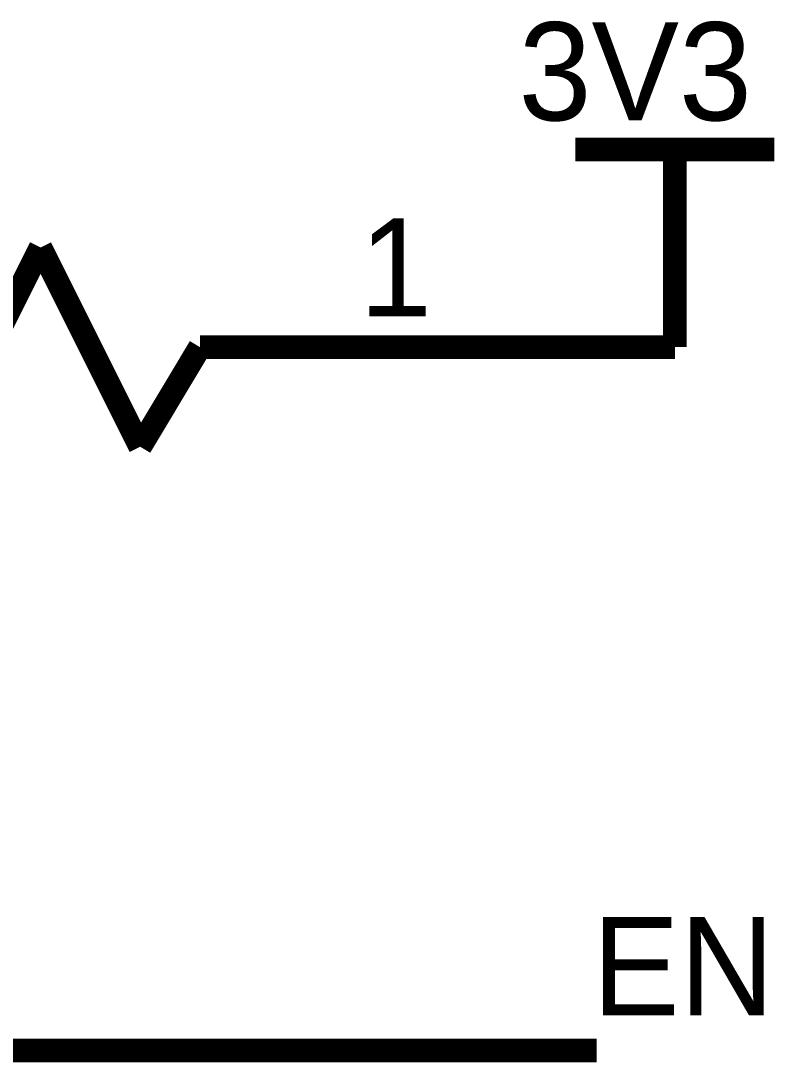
# Model space of a CAD drawing. Header units: inches. Extents: x 0 to 16.9, y 0 to 11.7.
# Drawn here: x 15.575 to 15.96, y 2.829 to 3.353 of the extents above; entities that cross this region are included whole.
import ezdxf

# ---------------------------------------------------------------- set-up
doc = ezdxf.new("R2010")
doc.units = ezdxf.units.IN
doc.header["$MEASUREMENT"] = 0
doc.layers.add('Sheet', color=255, linetype='Continuous')

msp = doc.modelspace()

# ---------------------------------------------------------------- linework, layer by layer
at = {"layer": 'Sheet'}
for points in [[(15.85417, 3.28825, 0.0118, 0.0118, 0), (15.95447, 3.28825, 0.0118, 0.0118, 0)], [(15.90432, 3.1887, 0.0118, 0.0118, 0), (15.90432, 3.28825, 0.0118, 0.0118, 0)], [(15.58491, 3.23886, 0.0118, 0.0118, 0), (15.53476, 3.13853, 0.0118, 0.0118, 0)], [(15.63506, 3.13853, 0.0118, 0.0118, 0), (15.58491, 3.23886, 0.0118, 0.0118, 0)], [(15.66515, 3.1887, 0.0118, 0.0118, 0), (15.63506, 3.13853, 0.0118, 0.0118, 0)], [(15.66515, 3.1887, 0.0118, 0.0118, 0), (15.86497, 3.1887, 0.0118, 0.0118, 0)], [(15.66515, 3.1887, 0.0118, 0.0118, 0), (15.69447, 3.1887, 0.0118, 0.0118, 0)], [(15.90432, 3.1887, 0.0118, 0.0118, 0), (15.86497, 3.1887, 0.0118, 0.0118, 0)], [(14.52637, 2.83448, 0.0118, 0.0118, 0), (14.64441, 2.83448, 0.0118, 0.0118, 0), (15.15594, 2.83448, 0.0118, 0.0118, 0), (15.86497, 2.83448, 0.0118, 0.0118, 0)]]:
    msp.add_lwpolyline(points, format="xyseb", dxfattribs=at)

# ---------------------------------------------------------------- texts
for s, height, p in [('3V3', 0.049389, (15.82563, 3.30291)), ('1', 0.04939, (15.74539, 3.20413)), ('EN', 0.049389, (15.86266, 2.85223))]:
    msp.add_text(s, height=height, dxfattribs=at).set_placement(p)

doc.saveas('drawing.dxf')
